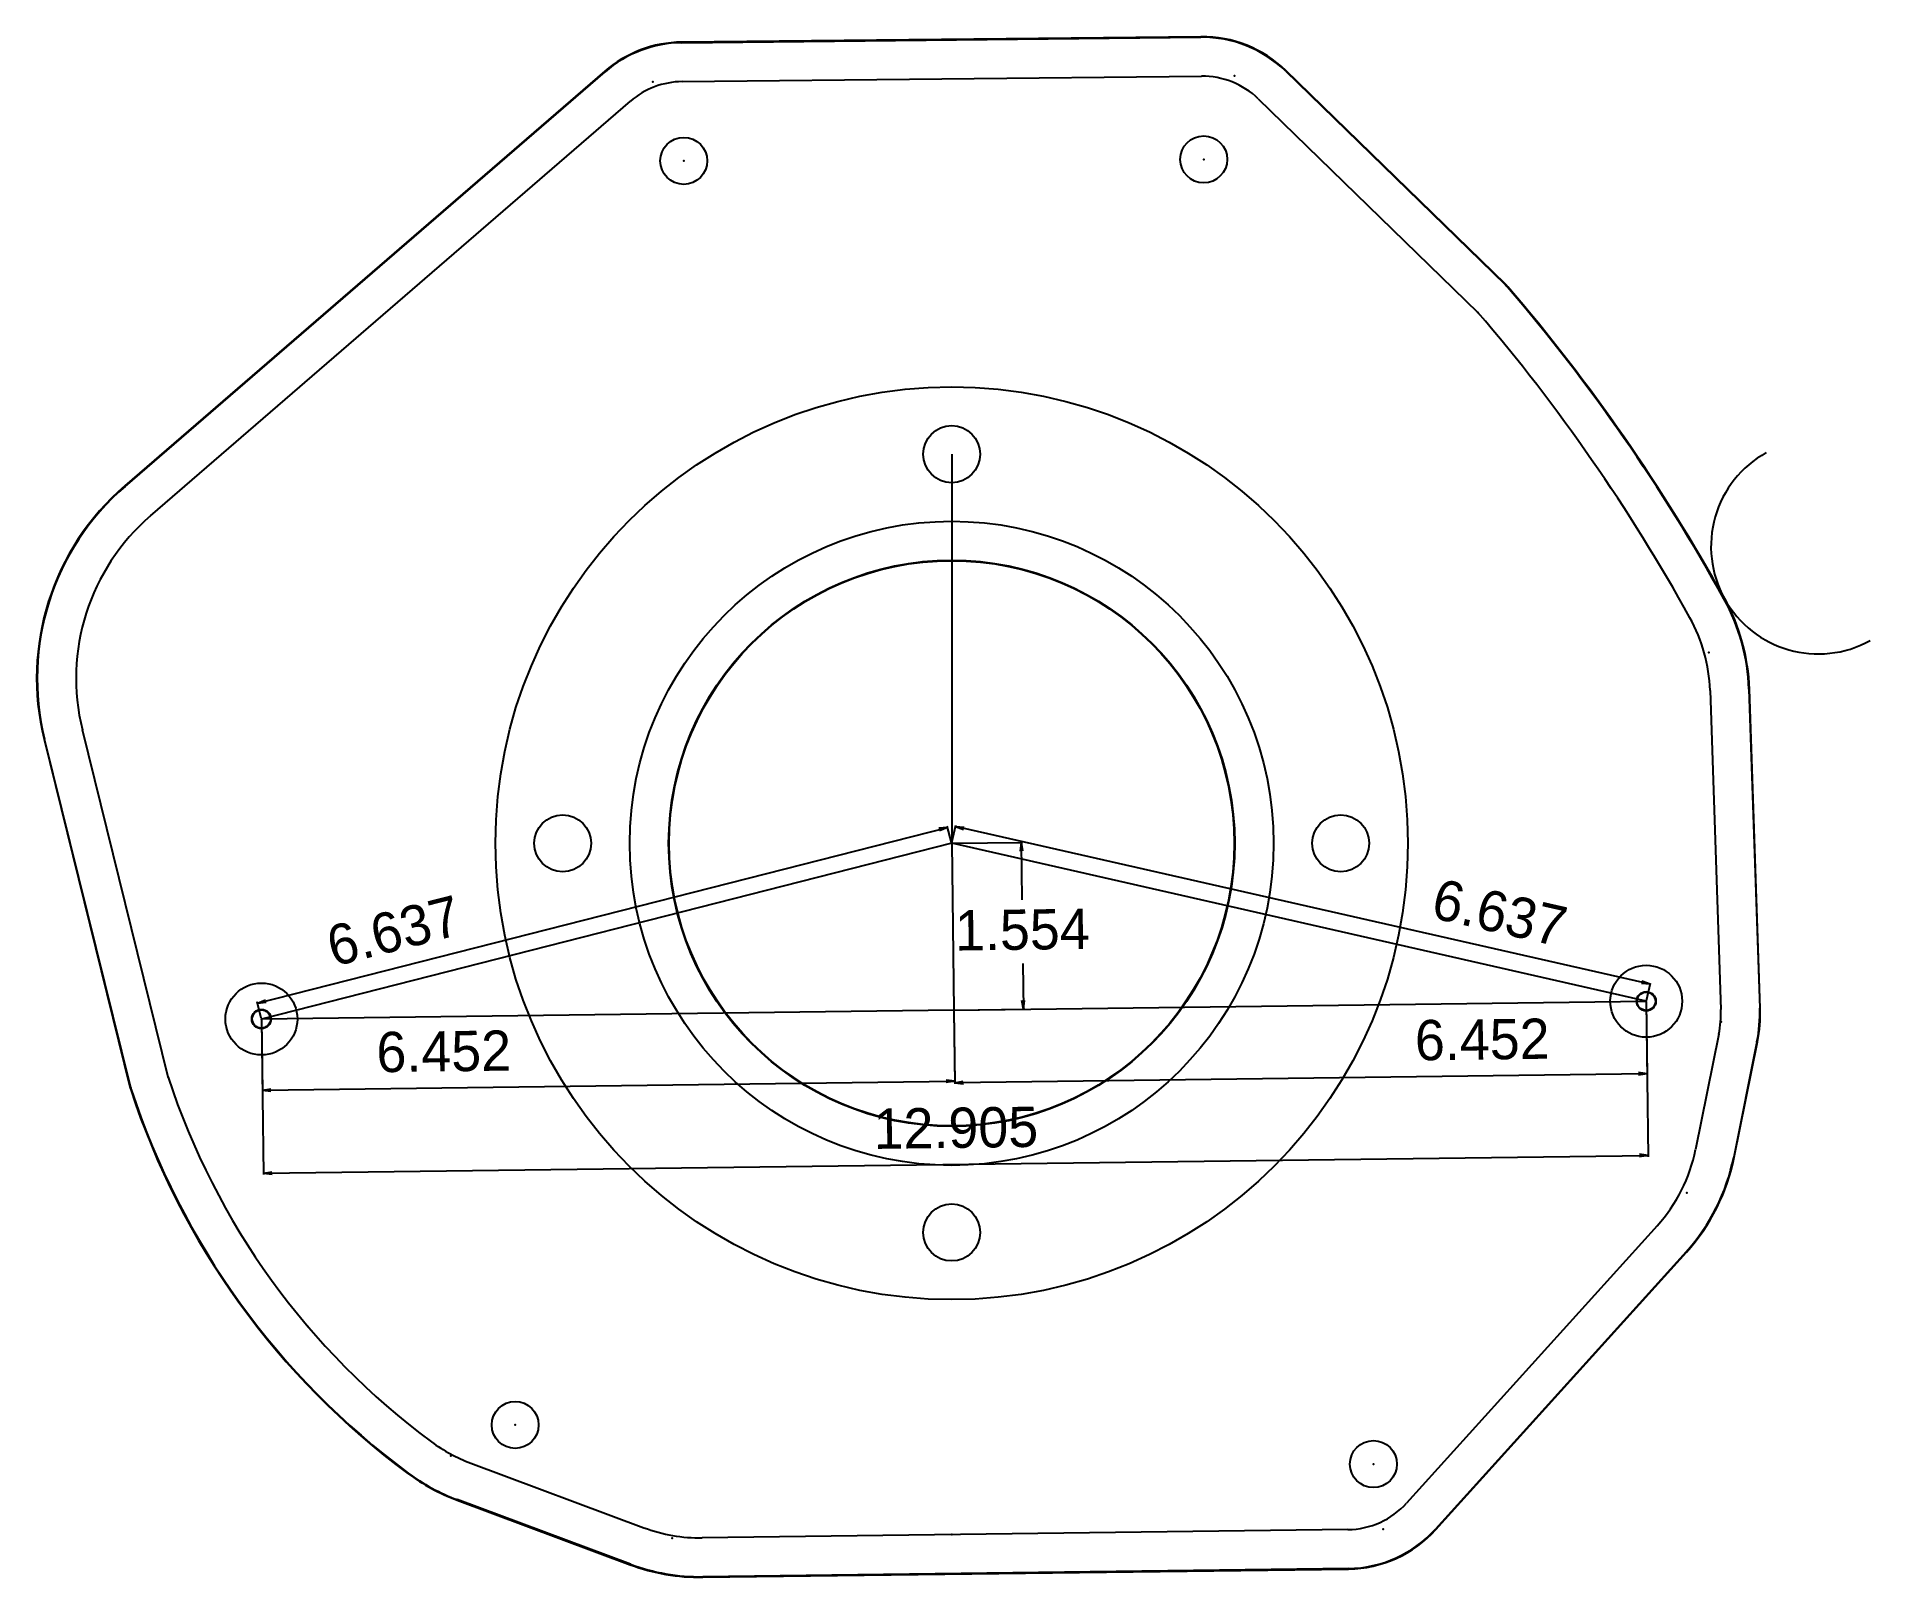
# Model space of a CAD drawing. Extents: x -8.5 to 8.6, y -6.8 to 7.5.
import ezdxf
from ezdxf.enums import TextEntityAlignment as Align

# ---------------------------------------------------------------- set-up
doc = ezdxf.new("R2010")
doc.units = 0

msp = doc.modelspace()

# ---------------------------------------------------------------- linework, layer by layer
at = {"layer": 'Default', "color": 6, "linetype": 'CONTINUOUS'}
for p, q in [((2.322884, 7.513915), (-2.514981, 7.462977)), ((-2.514928, 7.457978), (2.322937, 7.508915)), ((-3.233616, 7.191306), (-7.706248, 3.328762)), ((-7.70298, 3.324978), (-3.230348, 7.187522)), ((3.109866, 7.194408), (5.156467, 5.20607)), ((5.159951, 5.209656), (3.113351, 7.197995)), ((-2.511112, 7.095498), (2.326754, 7.146435)), ((-7.466049, 3.050624), (-2.993417, 6.913168)), ((2.857268, 6.934408), (4.903868, 4.94607)), ((0.000001, 3.625031), (0, 0.000031)), ((7.066549, 1.424854), (7.166993, -1.546763)), ((7.428842, 1.4371), (7.529286, -1.534518)), ((7.534283, -1.534349), (7.433839, 1.437268)), ((-7.301198, -2.179923), (-8.100537, 1.057538)), ((-8.457323, 0.969446), (-7.657983, -2.268014)), ((-7.653129, -2.266816), (-8.452469, 0.970644)), ((0, 0.000031), (-6.432046, -1.636599)), ((0, 0.000031), (0.019924, -1.553867)), ((6.471893, -1.471146), (0, 0.000031)), ((0.019924, -1.553872), (6.471893, -1.471146)), ((0.019924, -1.553872), (-6.432046, -1.636599)), ((7.147911, -1.777824), (6.931671, -2.852398)), ((7.503287, -1.849337), (7.287047, -2.923911)), ((7.291949, -2.924898), (7.508189, -1.850324)), ((6.573987, -3.562261), (4.239159, -6.145609)), ((6.842922, -3.805324), (4.508094, -6.388673)), ((4.511804, -6.392025), (6.846632, -3.808677)), ((-4.480924, -5.773781), (-2.867623, -6.375385)), ((-4.609329, -6.118118), (-2.996027, -6.719723)), ((-2.99428, -6.715038), (-4.607582, -6.113434)), ((3.692356, -6.392657), (-2.324291, -6.469802)), ((3.697004, -6.755127), (-2.319644, -6.832272)), ((-2.31958, -6.837272), (3.697068, -6.760127))]:
    msp.add_line(p, q, dxfattribs=at)
at = {"layer": 'Default', "color": 7, "linetype": 'CONTINUOUS'}
for p, q in [((-6.46981, -1.488184), (-0.037765, 0.148445)), ((-0.037765, 0.148445), (-0.118254, 0.140348)), ((-0.037765, 0.148445), (-0.112335, 0.117089)), ((-0.002005, 0.007908), (-0.040771, 0.160261)), ((0.001801, 0.007957), (0.038559, 0.16966)), ((0.008127, 0.000135), (0.660167, 0.008496)), ((6.50775, -1.313406), (0.035857, 0.157771)), ((0.035857, 0.157771), (0.116527, 0.15174)), ((0.035857, 0.157771), (0.111207, 0.128337)), ((0.647976, 0.008339), (0.637002, -0.071808)), ((0.647976, 0.008339), (0.654815, -0.525039)), ((0.647976, 0.008339), (0.661, -0.0715)), ((0.662443, -1.120002), (0.6679, -1.545558)), ((6.50775, -1.313406), (6.42708, -1.307374)), ((6.50775, -1.313406), (6.4324, -1.283971)), ((6.473695, -1.46322), (6.510453, -1.301517)), ((-6.434051, -1.628722), (-6.472817, -1.476369)), ((-6.46981, -1.488184), (-6.39524, -1.456828)), ((-6.46981, -1.488184), (-6.389322, -1.480086)), ((0.6679, -1.545558), (0.654875, -1.465719)), ((0.6679, -1.545558), (0.678873, -1.465411)), ((6.471997, -1.479273), (6.490458, -2.919073)), ((6.471997, -1.479273), (6.480715, -2.159174)), ((-6.431942, -1.644726), (-6.413481, -3.084526)), ((-6.431942, -1.644726), (-6.423397, -2.311146)), ((0.020027, -1.562), (0.028572, -2.22842)), ((0.020028, -1.562), (0.028746, -2.241901)), ((0.028051, -1.553762), (0.680091, -1.545402)), ((-6.423553, -2.298955), (0.028416, -2.216229)), ((0.028416, -2.216229), (-0.051731, -2.205255)), ((0.028416, -2.216229), (-0.051424, -2.229253)), ((6.480559, -2.146983), (0.028589, -2.22971)), ((0.028589, -2.22971), (0.108429, -2.216685)), ((6.480559, -2.146983), (6.400411, -2.13601)), ((6.480559, -2.146983), (6.400719, -2.160008)), ((-6.423553, -2.298955), (-6.343714, -2.28593)), ((-6.423553, -2.298955), (-6.343406, -2.309928)), ((0.028589, -2.22971), (0.108737, -2.240683)), ((6.490302, -2.906882), (6.410154, -2.895908)), ((-6.413637, -3.072335), (6.490302, -2.906882)), ((-6.413637, -3.072335), (-6.333798, -3.05931)), ((-6.413637, -3.072335), (-6.33349, -3.083308)), ((6.490302, -2.906882), (6.410462, -2.919906))]:
    msp.add_line(p, q, dxfattribs=at)
at = {"layer": 'Default', "color": 6, "linetype": 'CONTINUOUS'}
for centre, radius in [((-2.496836, 6.357288), 0.21875), ((2.348592, 6.370919), 0.21875), ((0, 0, -0.625), 2.6375), ((0, 0, -0.625), 2.6325), ((6.471893, -1.471146), 0.335), ((-6.432046, -1.636599), 0.335), ((6.471893, -1.471146), 0.09), ((6.471893, -1.471146), 0.085), ((-6.432046, -1.636599), 0.09), ((-6.432046, -1.636599), 0.085), ((-4.067421, -5.418152), 0.21875), ((3.93028, -5.782785), 0.21875)]:
    msp.add_circle(centre, radius, dxfattribs=at)
at = {"layer": 'Default', "color": 9, "linetype": 'CONTINUOUS'}
for centre, radius in [((0, 0, -0.125), 4.251), ((0, 3.625), 0.265625), ((0, 0, -0.625), 3), ((-3.625, 0), 0.265625), ((3.625, 0), 0.265625), ((0, -3.625), 0.265625)]:
    msp.add_circle(centre, radius, dxfattribs=at)
at = {"layer": 'Default', "color": 6, "linetype": 'CONTINUOUS'}
for centre, radius, start, end in [((-2.503215, 6.345539), 1.1175, 90.603236, 130.813733), ((-2.503215, 6.345539), 1.1125, 90.603236, 130.813733), ((2.33465, 6.396477), 1.1175, 45.827258, 90.603236), ((2.33465, 6.396477), 1.1125, 45.827258, 90.603236), ((-2.503215, 6.345539), 0.75, 90.603236, 130.813733), ((2.33465, 6.396477), 0.75, 45.827258, 90.603236), ((4.903868, 4.94607), 0.3625, 40.554254, 45.827258), ((4.903868, 4.94607), 0.3675, 40.554254, 45.827258), ((-8.16852, -6.240229), 17.567749, 29.001476, 40.554254), ((-8.16852, -6.240229), 17.572749, 29.001476, 40.554254), ((-8.16852, -6.240229), 17.205249, 29.001476, 40.554254), ((8.075341, 2.764437), 1, 119.001476, 209.001476), ((-6.158845, 1.536947), 2.3675, 130.813733, 193.869128), ((-6.158845, 1.536947), 2.3625, 130.813733, 193.869128), ((-6.158845, 1.536947), 2, 130.813733, 193.869128), ((5.567405, 1.374181), 1.8625, 1.935933, 29.001476), ((8.075341, 2.764437), 1, 209.001476, 299.001476), ((5.567405, 1.374181), 1.8675, 1.935933, 29.001476), ((5.567405, 1.374181), 1.5, 1.935933, 29.001476), ((6.167564, -1.580545), 1.3625, 348.622139, 361.935933), ((6.167564, -1.580545), 1.3675, 348.622139, 361.935933), ((6.167564, -1.580545), 1, 348.622139, 361.935933), ((-0.754942, -0.033428), 6.889187, 198.15414, 233.549314), ((-7.301198, -2.179923), 0.3675, 193.869128, 198.15414), ((-7.301198, -2.179923), 0.3625, 193.869128, 198.15414), ((-0.754942, -0.033428), 7.256687, 198.15414, 233.549314), ((-0.754942, -0.033428), 7.251687, 198.15414, 233.549314), ((5.46115, -2.55648), 1.5, 317.892754, 348.622139), ((5.46115, -2.55648), 1.8625, 317.892754, 348.622139), ((5.46115, -2.55648), 1.8675, 317.892754, 348.622139), ((-3.956824, -4.36832), 1.5, 233.549314, 249.549364), ((-3.956824, -4.36832), 1.8675, 233.549314, 249.549364), ((-3.956824, -4.36832), 1.8625, 233.549314, 249.549364), ((3.68274, -5.642719), 0.75, 270.7346, 317.892754), ((-2.343522, -4.969925), 1.5, 249.549364, 270.7346), ((3.68274, -5.642719), 1.1125, 270.7346, 317.892754), ((3.68274, -5.642719), 1.1175, 270.7346, 317.892754), ((-2.343522, -4.969925), 1.8675, 249.549364, 270.7346), ((-2.343522, -4.969925), 1.8625, 249.549364, 270.7346)]:
    msp.add_arc(centre, radius, start, end, dxfattribs=at)
at = {"layer": 'Default', "color": 7}
for p in [(-2.785635, 7.092607), (2.63568, 7.149688), (-2.496836, 6.357288), (2.348592, 6.370919), (4.903868, 4.94607), (7.054646, 1.776992), (0, 0.000031), (6.471893, -1.471146), (-6.432046, -1.636599), (0.019924, -1.553867), (7.170936, -1.663407), (-7.301198, -2.179923), (6.850358, -3.256472), (-6, -4.5), (-4.067421, -5.418152), (-4.666127, -5.704718), (3.93028, -5.782785), (-2.604785, -6.473398), (0, -6.439968), (4.01967, -6.38846)]:
    msp.add_point(p, dxfattribs=at)

# ---------------------------------------------------------------- texts
for s, rotation, p in [('6.637', -12.806723, (5.064957, -0.829145)), ('6.637', 14.275924, (-5.153327, -0.99595)), ('1.554', 0.7346, (0.660792, -0.991256)), ('6.452', 0.734605, (4.946277, -2.014243)), ('6.452', 0.7346, (-4.730624, -2.124836)), ('12.905', 0.7346, (0.041361, -2.837157))]:
    msp.add_text(s, height=0.375, rotation=rotation, dxfattribs=at).set_placement(p, align=Align.CENTER)

doc.saveas('drawing.dxf')
